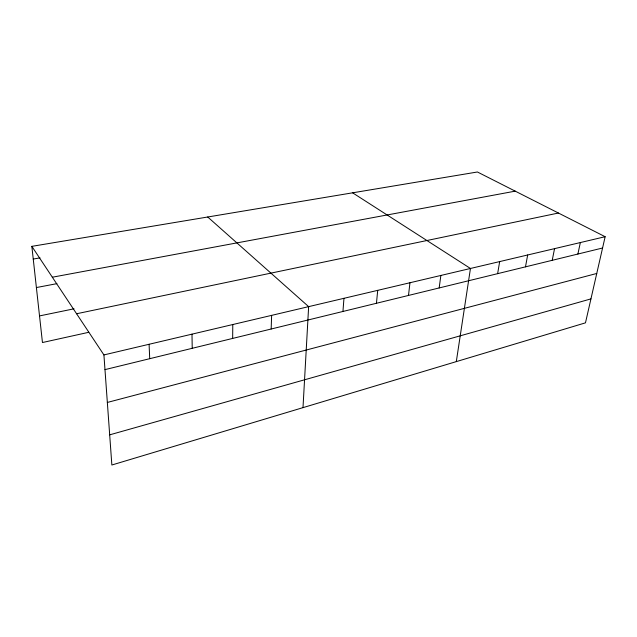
<?xml version="1.0" encoding="UTF-8"?>
<svg xmlns="http://www.w3.org/2000/svg" width="637" height="637" viewBox="0 0 637 637"><rect width="100%" height="100%" fill="white"/><g stroke="black" fill="none" stroke-linecap="round" stroke-linejoin="round"><path stroke-width="0.96" d="M232.656 338.422L232.784 324.528M271.171 329.01L271.625 315.371M302.997 407.632L308.642 306.636L207.726 217.002M342.945 311.469L343.964 298.307M376.451 303.276L377.709 290.353M408.492 295.449L409.973 282.74M439.18 287.948L440.86 275.455M456.307 361.609L470.456 268.472L352.619 192.82M497.632 273.663L499.671 261.584M525.485 266.855L527.675 254.975M552.215 260.318L554.548 248.637M577.886 254.044L580.355 242.554M605.15 236.709L585.475 322.84L111.857 465.01L103.919 354.928L31.85 246.352L477.424 171.99L605.15 236.709L103.919 354.928M109.683 434.848L590.945 298.896M107.342 402.449L596.758 273.464M104.978 369.627L602.57 248.008M88.742 332.299L42.456 342.531L31.85 246.352M76.591 313.754L558.418 213.029M39.518 315.92L74.027 308.81M36.389 287.55L56.9 283.656M52.338 277.214L515.229 191.148M33.251 259.052L40.035 257.874M149.09 344.267L149.719 358.695M191.992 334.154L192.223 348.304"/></g></svg>
